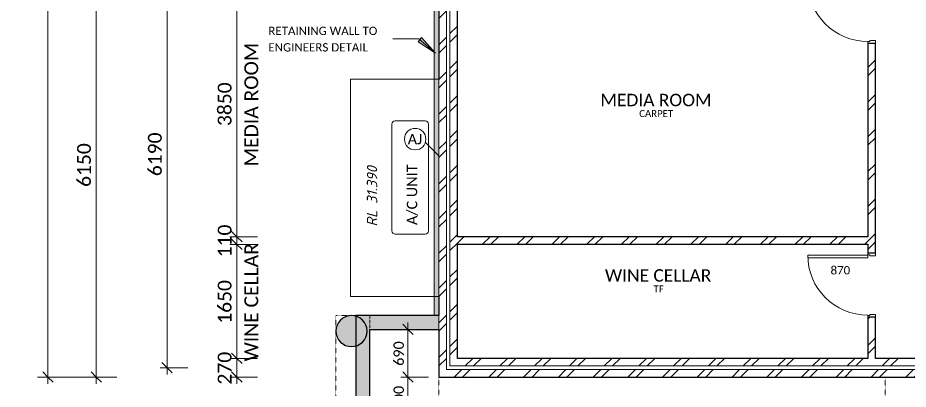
# Model space of a CAD drawing. Header units: millimetres. Extents: x 21880 to 46126, y 2095 to 35083.
# Drawn here: x 21880 to 34770, y 9414 to 14786 of the extents above; entities that cross this region are included whole.
import ezdxf

# ---------------------------------------------------------------- set-up
doc = ezdxf.new("R2010")
doc.units = ezdxf.units.MM
doc.linetypes.add('Dash - Tight', pattern=[4.5, 3, -1.5])
doc.linetypes.add('Dash 2_5mm', pattern=[5, 2.5, -2.5])
for name, color, linetype, lineweight in [('A-ANNO-DIMS', 211, 'Continuous', 9), ('A-ANNO-DIMS-100', 211, 'Continuous', 9), ('A-ANNO-IDEN', 131, 'Continuous', 9), ('A-AREA-IDEN', 2, 'Continuous', 9), ('A-DETL', 90, 'Continuous', 9), ('A-DETL-GENF', 92, 'Continuous', 9), ('A-DETL-THIN', 151, 'Continuous', 9), ('A-DOOR', 31, 'Continuous', 9), ('A-DOOR-FRAM', 31, 'Continuous', 18), ('A-DOOR-IDEN', 31, 'Continuous', 9), ('A-DOOR-OPNG', 31, 'Continuous', 9), ('A-WALL', 113, 'Continuous', 9), ('A-WALL-PATT', 111, 'Continuous', 25), ('G-ANNO-TEXT', 231, 'Continuous', 9), ('Q-SPCQ', 91, 'Continuous', 9)]:
    doc.layers.add(name, color=color, linetype=linetype, lineweight=lineweight)
doc.styles.add('Calibri Light', font='calibril.ttf', dxfattribs={"height": 100})
doc.styles.add('Calibri_1', font='calibri.ttf', dxfattribs={"height": 150})
doc.styles.add('Calibri_2', font='calibri.ttf', dxfattribs={"height": 120})
doc.styles.add('Calibri_3', font='calibri.ttf', dxfattribs={"height": 180})
doc.styles.add('Calibri_4', font='calibri.ttf', dxfattribs={"height": 300})
doc.styles.add('Calibri_5', font='calibri.ttf', dxfattribs={"height": 200})
doc.styles.add('ISOCPEUR_I', font='', dxfattribs={"height": 150})
doc.styles.get('ISOCPEUR_I').set_extended_font_data('ISOCPEUR', italic=True)
doc.dimstyles.new('1_5mm_Calibrii', dxfattribs={"dimscale": 304.8, "dimtxt": 176.602264, "dimasz": 0.492126, "dimexe": 0.328084, "dimexo": 0.0625, "dimgap": 0, "dimtad": 1, "dimdec": 0, "dimzin": 0, "dimdsep": 46, "dimtxsty": 'Calibri_1', "dimblk1": 'OBLIQUE', "dimblk2": 'OBLIQUE', "dimsah": 1, "dimcen": 0.09, "dimdle": 0.328084, "dimazin": 0, "dimtfac": 1, "dimtdec": 4, "dimtix": 1, "dimtmove": 0, "dimatfit": 3, "dimfxl": 0.984252, "dimfxlon": 1, "dimtvp": 1, "dimtolj": 1, "dimtzin": 0, "dimarcsym": 2})
doc.dimstyles.new('2_0mm_Calibrii', dxfattribs={"dimscale": 304.8, "dimtxt": 235.469685, "dimasz": 0.492126, "dimexe": 0.328084, "dimexo": 0.0625, "dimgap": 0, "dimtad": 1, "dimdec": 0, "dimzin": 0, "dimdsep": 46, "dimtxsty": 'Calibri_5', "dimblk1": 'OBLIQUE', "dimblk2": 'OBLIQUE', "dimsah": 1, "dimcen": 0.09, "dimdle": 0.328084, "dimazin": 0, "dimtfac": 1, "dimtdec": 4, "dimtix": 1, "dimtmove": 0, "dimatfit": 3, "dimfxl": 0.984252, "dimfxlon": 1, "dimtvp": 1, "dimtolj": 1, "dimtzin": 0, "dimarcsym": 2})
doc.dimstyles.new('3_0mm_CALIBRI', dxfattribs={"dimscale": 304.8, "dimtxt": 353.204527, "dimasz": 0.492126, "dimexe": 0.492126, "dimexo": 0.0625, "dimgap": 0, "dimtad": 1, "dimdec": 0, "dimzin": 0, "dimdsep": 46, "dimtxsty": 'Calibri_4', "dimblk1": 'OBLIQUE', "dimblk2": 'OBLIQUE', "dimsah": 1, "dimcen": 0.09, "dimdle": 0.328084, "dimazin": 0, "dimtfac": 1, "dimtdec": 4, "dimtix": 1, "dimtmove": 0, "dimatfit": 3, "dimfxl": 1.968504, "dimfxlon": 1, "dimtvp": 1, "dimtolj": 1, "dimtzin": 0, "dimarcsym": 2})
pattern_1 = [(45, (0, 0), (-251.4472, 251.4472), []), (45, (0, 381), (-251.4472, 251.4472), [])]

# ---------------------------------------------------------------- blocks, each defined once
blk = doc.blocks.new('Single - Timber Frame  - 870x2400-2599487-1_ LOWER GROUND FLOOR')
at = {"layer": 'A-DOOR'}
for p, q in [((435, 925), (397, 925)), ((397, 55), (397, 925)), ((435, 55), (435, 925)), ((435, 55), (397, 55))]:
    blk.add_line(p, q, dxfattribs=at)
at = {"layer": 'A-DOOR-FRAM'}
for p, q in [((-465, 55), (-438, 55)), ((-438, 55), (-438, 25)), ((-438, 25), (-423, 25)), ((-423, 25), (-423, -55)), ((423, 25), (438, 25)), ((423, -55), (423, 25)), ((438, 55), (465, 55)), ((438, 25), (438, 55)), ((-423, -55), (-465, -55)), ((465, -55), (423, -55))]:
    blk.add_line(p, q, dxfattribs=at)
at = {"layer": 'A-DOOR-OPNG'}
blk.add_arc((435, 55), 870, 90, 180, dxfattribs=at)
blk = doc.blocks.new('ACTRON UNIT - SRA171C-2646790-1_ LOWER GROUND FLOOR')
at = {"layer": 'Q-SPCQ'}
for p, q in [((-1316, 25), (-1316, -1255)), ((1829, 25), (-1316, 25)), ((1829, -1255), (1829, 25)), ((-416, -625), (-416, -1055)), ((1175, -575), (-366, -575)), ((1225, -1055), (1225, -625)), ((-366, -1105), (1175, -1105)), ((-1316, -1255), (1829, -1255))]:
    blk.add_line(p, q, dxfattribs=at)
for centre, start, end in [((-366, -625), 90, 180), ((1175, -625), 0, 90), ((-366, -1055), 180, 270), ((1175, -1055), 270, 360)]:
    blk.add_arc(centre, 50, start, end, dxfattribs=at)
blk = doc.blocks.new('DIMBLOCK2-1_ LOWER GROUND FLOOR')
at = {"layer": 'A-ANNO-DIMS-100'}
for p, q in [((22316, 28299), (22241, 28374)), ((22316, 9489), (22316, 28399)), ((22316, 28299), (22166, 28299)), ((22316, 28299), (22391, 28224)), ((22316, 28299), (22916, 28299)), ((22316, 9589), (22166, 9589)), ((22316, 9589), (22241, 9664)), ((22316, 9589), (22391, 9514)), ((22316, 9589), (22916, 9589))]:
    blk.add_line(p, q, dxfattribs=at)
at = {"layer": 'A-ANNO-DIMS-100', "color": 0, "insert": (21900, 18336), "char_height": 300, "width": 1459.14, "attachment_point": 1, "rotation": 90, "line_spacing_factor": 1.158048, "style": 'Calibri_4'}
blk.add_mtext('18710', dxfattribs=at)
blk = doc.blocks.new('_Oblique')
at = {"color": 0, "linetype": 'ByBlock', "lineweight": -2}
blk.add_line((-0.5, -0.5), (0.5, 0.5), dxfattribs=at)
blk = doc.blocks.new('DIMBLOCK10-1_ LOWER GROUND FLOOR')
at = {"layer": 'A-ANNO-DIMS-100'}
for p, q in [((23016, 15739), (22916, 15739)), ((23016, 15739), (22941, 15814)), ((23016, 15739), (23016, 9489)), ((23016, 15739), (23091, 15664)), ((23016, 15739), (23316, 15739)), ((23016, 9589), (22916, 9589)), ((23016, 9589), (22941, 9664)), ((23016, 9589), (23091, 9514)), ((23016, 9589), (23316, 9589))]:
    blk.add_line(p, q, dxfattribs=at)
at = {"layer": 'A-ANNO-DIMS-100', "color": 0, "insert": (22738, 12340), "char_height": 200, "width": 778.21, "attachment_point": 1, "rotation": 90, "line_spacing_factor": 1.158048, "style": 'Calibri_5'}
blk.add_mtext('6150', dxfattribs=at)
blk = doc.blocks.new('DIMBLOCK84-1_ LOWER GROUND FLOOR')
at = {"layer": 'A-ANNO-DIMS-100'}
for p, q in [((24041, 15914), (23966, 15989)), ((24041, 15914), (23941, 15914)), ((24041, 9624), (24041, 15914)), ((24041, 15914), (24116, 15839)), ((24041, 15914), (24341, 15914)), ((24041, 9724), (23966, 9799)), ((24041, 9724), (23941, 9724)), ((24041, 9724), (24116, 9649)), ((24041, 9724), (24341, 9724))]:
    blk.add_line(p, q, dxfattribs=at)
at = {"layer": 'A-ANNO-DIMS-100', "color": 0, "insert": (23764, 12495), "char_height": 200, "width": 778.21, "attachment_point": 1, "rotation": 90, "line_spacing_factor": 1.158048, "style": 'Calibri_5'}
blk.add_mtext('6190', dxfattribs=at)
blk = doc.blocks.new('DIMBLOCK100-1_ LOWER GROUND FLOOR')
at = {"layer": 'A-ANNO-DIMS-100'}
for p, q in [((25051, 9859), (24976, 9934)), ((25051, 9859), (24951, 9859)), ((25051, 9489), (25051, 9859)), ((25051, 9859), (25126, 9784)), ((25051, 9859), (25351, 9859)), ((25051, 9589), (24951, 9589)), ((25051, 9589), (24976, 9664)), ((25051, 9589), (25126, 9514)), ((25051, 9589), (25351, 9589))]:
    blk.add_line(p, q, dxfattribs=at)
at = {"layer": 'A-ANNO-DIMS-100', "color": 0, "insert": (24774, 9481), "char_height": 200, "width": 583.66, "attachment_point": 1, "rotation": 90, "line_spacing_factor": 1.158048, "style": 'Calibri_5'}
blk.add_mtext('270', dxfattribs=at)
blk = doc.blocks.new('DIMBLOCK101-1_ LOWER GROUND FLOOR')
at = {"layer": 'A-ANNO-DIMS-100'}
for p, q in [((25051, 11509), (24951, 11509)), ((25051, 11509), (24976, 11584)), ((25051, 9859), (25051, 11509)), ((25051, 11509), (25126, 11434)), ((25051, 11509), (25351, 11509)), ((25051, 9859), (24976, 9934)), ((25051, 9859), (24951, 9859)), ((25051, 9859), (25126, 9784)), ((25051, 9859), (25351, 9859))]:
    blk.add_line(p, q, dxfattribs=at)
at = {"layer": 'A-ANNO-DIMS-100', "color": 0, "char_height": 200, "attachment_point": 1, "rotation": 90, "line_spacing_factor": 1.158048, "style": 'Calibri_5'}
for s, insert, width in [('WINE CELLAR', (25160, 9816), 2084.49), ('1650', (24774, 10360), 778.21)]:
    blk.add_mtext(s, dxfattribs=dict(at, insert=insert, width=width))
blk = doc.blocks.new('DIMBLOCK102-1_ LOWER GROUND FLOOR')
at = {"layer": 'A-ANNO-DIMS-100'}
for p, q in [((25051, 11619), (24951, 11619)), ((25051, 11619), (24976, 11694)), ((25051, 11509), (25051, 11619)), ((25051, 11619), (25126, 11544)), ((25051, 11619), (25351, 11619)), ((25051, 11509), (24951, 11509)), ((25051, 11509), (24976, 11584)), ((25051, 11509), (25126, 11434)), ((25051, 11509), (25351, 11509))]:
    blk.add_line(p, q, dxfattribs=at)
at = {"layer": 'A-ANNO-DIMS-100', "color": 0, "insert": (24774, 11321), "char_height": 200, "width": 583.66, "attachment_point": 1, "rotation": 90, "line_spacing_factor": 1.158048, "style": 'Calibri_5'}
blk.add_mtext('110', dxfattribs=at)
blk = doc.blocks.new('DIMBLOCK103-1_ LOWER GROUND FLOOR')
at = {"layer": 'A-ANNO-DIMS-100'}
for p, q in [((25051, 15469), (24951, 15469)), ((25051, 15469), (24976, 15544)), ((25051, 11619), (25051, 15469)), ((25051, 15469), (25126, 15394)), ((25051, 15469), (25351, 15469)), ((25051, 11619), (24951, 11619)), ((25051, 11619), (24976, 11694)), ((25051, 11619), (25126, 11544)), ((25051, 11619), (25351, 11619))]:
    blk.add_line(p, q, dxfattribs=at)
at = {"layer": 'A-ANNO-DIMS-100', "color": 0, "char_height": 200, "attachment_point": 1, "rotation": 90, "line_spacing_factor": 1.158048, "style": 'Calibri_5'}
for s, insert, width in [('MEDIA ROOM', (25160, 12637), 2177.13), ('3850', (24774, 13220), 778.21)]:
    blk.add_mtext(s, dxfattribs=dict(at, insert=insert, width=width))
blk = doc.blocks.new('DIMBLOCK122-1_ LOWER GROUND FLOOR')
at = {"layer": 'A-ANNO-DIMS-100'}
for p, q in [((27527, 9589), (27427, 9589)), ((27527, 9589), (27452, 9664)), ((27527, 8889), (27527, 9589)), ((27527, 9589), (27602, 9514)), ((27527, 9589), (27827, 9589)), ((27527, 8989), (27452, 9064)), ((27527, 8989), (27227, 8989)), ((27527, 8989), (27602, 8914)), ((27527, 8989), (27627, 8989))]:
    blk.add_line(p, q, dxfattribs=at)
at = {"layer": 'A-ANNO-DIMS-100', "color": 0, "insert": (27319, 9107), "char_height": 150, "width": 437.74, "attachment_point": 1, "rotation": 90, "line_spacing_factor": 1.158048, "style": 'Calibri_1'}
blk.add_mtext('600', dxfattribs=at)
blk = doc.blocks.new('DIMBLOCK123-1_ LOWER GROUND FLOOR')
at = {"layer": 'A-ANNO-DIMS-100'}
for p, q in [((27527, 10279), (27452, 10354)), ((27527, 9589), (27527, 10379)), ((27527, 10279), (27227, 10279)), ((27527, 10279), (27602, 10204)), ((27527, 10279), (27627, 10279)), ((27527, 9589), (27427, 9589)), ((27527, 9589), (27452, 9664)), ((27527, 9589), (27602, 9514)), ((27527, 9589), (27827, 9589))]:
    blk.add_line(p, q, dxfattribs=at)
at = {"layer": 'A-ANNO-DIMS-100', "color": 0, "insert": (27319, 9752), "char_height": 150, "width": 437.74, "attachment_point": 1, "rotation": 90, "line_spacing_factor": 1.158048, "style": 'Calibri_1'}
blk.add_mtext('690', dxfattribs=at)

msp = doc.modelspace()

# ---------------------------------------------------------------- hatches: boundary and pattern name
at = {"layer": 'A-DETL-GENF'}
msp.add_hatch(color=31, dxfattribs=at).paths.add_polyline_path([(27975.4, 10479.5), (27975.4, 15739.5), (30615.4, 15739.5), (30615.4, 17949.5), (27975.4, 17949.5), (27975.4, 28299.5), (27905.4, 28299.5), (27905.4, 17879.5), (30545.4, 17879.5), (30545.4, 15809.5), (27905.4, 15809.5), (27905.4, 10479.5)])
at = {"layer": 'A-WALL'}
msp.add_hatch(color=9, dxfattribs=at).paths.add_polyline_path([(26711, 10029.5), (26761.1, 10035.1), (26808.6, 10051.7), (26851.3, 10078.6), (26886.9, 10114.2), (26913.7, 10156.8), (26930.3, 10204.4), (26936, 10254.5), (26930.3, 10304.5), (26913.7, 10352.1), (26886.9, 10394.7), (26851.3, 10430.4), (26808.6, 10457.2), (26761.1, 10473.8), (26711, 10479.5), (26660.9, 10473.8), (26613.4, 10457.2), (26570.7, 10430.4), (26535.1, 10394.7), (26508.3, 10352.1), (26491.6, 10304.5), (26486, 10254.5), (26491.6, 10204.4), (26508.3, 10156.8), (26535.1, 10114.2), (26570.7, 10078.6), (26613.4, 10051.7), (26660.9, 10035.1)])
at = {"layer": 'A-WALL-PATT', "lineweight": 9}
h = msp.add_hatch(dxfattribs=at)
h.set_pattern_fill('FP_1', color=256, style=0, pattern_type=2)
h.set_pattern_definition(pattern_1)
h.paths.add_polyline_path([(34295.4, 9859.5), (34295.4, 10454.4), (34185.4, 10454.4), (34185.4, 9859.5)])
h.paths.add_polyline_path([(34185.4, 11384.4), (34295.4, 11384.4), (34295.4, 14414.5), (34185.4, 14414.5), (34185.4, 11509.4)])
h.paths.add_polyline_path([(34185.4, 15344.5), (34295.4, 15344.5), (34295.4, 15714.5), (34185.4, 15714.5), (34185.4, 15469.5)])
h.paths.add_polyline_path([(34295.4, 16594.5), (34295.4, 16844.5), (34185.4, 16844.5), (34185.4, 16594.5)])
h = msp.add_hatch(dxfattribs=at)
h.set_pattern_fill('FP_1', color=256, style=0, pattern_type=2)
h.set_pattern_definition(pattern_1)
h.paths.add_polyline_path([(28085.4, 9589.5), (28085.4, 15739.5), (27975.4, 15739.5), (27975.4, 9589.5), (28004.7, 9589.5)])
h = msp.add_hatch(dxfattribs=at)
h.set_pattern_fill('FP_1', color=256, style=0, pattern_type=2)
h.set_pattern_definition(pattern_1)
h.paths.add_polyline_path([(28135.4, 9749.5), (28245.4, 9749.5), (28245.4, 15579.5), (28135.4, 15579.5), (28135.4, 9823.6)])
h = msp.add_hatch(dxfattribs=at)
h.set_pattern_fill('FP_1', color=256, style=0, pattern_type=2)
h.set_pattern_definition(pattern_1)
h.paths.add_polyline_path([(28245.4, 11509.4), (34185.4, 11509.4), (34185.4, 11619.4), (28245.4, 11619.4)])
for points in [[(26775.4, 8989.5), (26975.4, 8989.5), (26975.4, 10479.5), (26775.4, 10479.5), (26775.4, 9823.6)], [(27975.4, 10279.5), (27975.4, 10479.5), (26975.4, 10479.5), (26975.4, 10279.5)]]:
    msp.add_hatch(color=9, dxfattribs=at).paths.add_polyline_path(points)
h = msp.add_hatch(dxfattribs=at)
h.set_pattern_fill('FP_1', color=256, style=0, pattern_type=2)
h.set_pattern_definition(pattern_1)
h.paths.add_polyline_path([(39714.9, 9749.5), (39714.9, 9859.5), (28245.4, 9859.5), (28245.4, 9749.5), (39410.5, 9749.5)])
h = msp.add_hatch(dxfattribs=at)
h.set_pattern_fill('FP_1', color=256, style=0, pattern_type=2)
h.set_pattern_definition(pattern_1)
h.paths.add_polyline_path([(39410.5, 9589.5), (39874.9, 9589.5), (39874.9, 9699.5), (28085.4, 9699.5), (28085.4, 9589.5), (38650.1, 9589.5)])
at = {"layer": 'G-ANNO-TEXT'}
msp.add_hatch(color=7, dxfattribs=at).paths.add_polyline_path([(27928, 14273.2), (27726.6, 14499.1), (27675, 14439.2)])

# ---------------------------------------------------------------- linework, layer by layer
at = {"layer": 'A-DETL', "linetype": 'Dash 2_5mm'}
for p, q in [((27975.4, 15739.5), (27975.4, 7279.5)), ((26486, 10479.5), (27975.4, 10479.5)), ((26486, 8484.7), (26486, 10479.5)), ((34435.4, 9569.5), (34435.4, 7279.5)), ((39985.4, 9589.5), (34455.4, 9589.5))]:
    msp.add_line(p, q, dxfattribs=at)
at = {"layer": 'A-DETL'}
msp.add_line((27975.4, 12789.5), (27780.4, 12984.5), dxfattribs=at)
at = {"layer": 'A-DETL', "linetype": 'Dash - Tight'}
msp.add_line((26975.4, 8989.5), (26975.4, 10479.5), dxfattribs=at)
at = {"layer": 'A-DETL'}
msp.add_circle((27632.6, 13031), 155, dxfattribs=at)
at = {"layer": 'A-DETL-THIN'}
for p, q in [((27905.4, 15809.5), (27905.4, 10479.5)), ((27975.4, 10479.5), (27975.4, 15739.5)), ((27905.4, 10479.5), (27975.4, 10479.5))]:
    msp.add_line(p, q, dxfattribs=at)
at = {"layer": 'A-WALL', "lineweight": 25}
for p, q in [((27975.4, 15739.5), (27975.4, 13900.2)), ((28245.4, 11619.4), (28245.4, 15469.5)), ((34295.4, 14414.5), (34185.4, 14414.5)), ((34185.4, 14414.5), (34185.4, 11619.4)), ((34295.4, 11384.4), (34295.4, 14414.5)), ((34185.4, 11619.4), (28245.4, 11619.4)), ((28245.4, 9859.5), (28245.4, 11509.4)), ((28245.4, 11509.4), (34185.4, 11509.4)), ((34185.4, 11509.4), (34185.4, 11384.4)), ((34185.4, 11384.4), (34295.4, 11384.4)), ((27975.4, 10755.2), (27975.4, 10479.5)), ((26775.4, 10479.5), (26775.4, 8789.5)), ((27975.4, 10479.5), (26775.4, 10479.5)), ((34295.4, 10454.4), (34185.4, 10454.4)), ((34185.4, 10454.4), (34185.4, 9859.5)), ((34295.4, 9859.5), (34295.4, 10454.4)), ((26975.4, 8989.5), (26975.4, 10279.5)), ((26975.4, 10279.5), (27975.4, 10279.5)), ((27975.4, 10279.5), (27975.4, 9589.5)), ((34185.4, 9859.5), (28245.4, 9859.5)), ((35765.4, 9859.5), (34295.4, 9859.5)), ((27975.4, 9589.5), (39984.9, 9589.5))]:
    msp.add_line(p, q, dxfattribs=at)
at = {"layer": 'A-WALL'}
for p, q in [((28085.4, 15629.5), (28085.4, 9699.5)), ((28135.4, 15579.5), (28135.4, 9749.5)), ((27975.4, 10279.5), (27975.4, 10479.5)), ((28085.4, 9699.5), (39874.9, 9699.5)), ((28135.4, 9749.5), (39824.9, 9749.5))]:
    msp.add_line(p, q, dxfattribs=at)
at = {"layer": 'A-WALL', "lineweight": 25}
for start, end in [(0, 180), (180, 0)]:
    msp.add_arc((26711, 10254.5), 225, start, end, dxfattribs=at)
at = {"layer": 'G-ANNO-TEXT', "color": 7}
for p, q in [((27683.4, 14484.1), (27307.3, 14484.1)), ((27726.6, 14499.1), (27675, 14439.2)), ((27675, 14439.2), (27928, 14273.2)), ((27928, 14273.2), (27683.4, 14484.1)), ((27928, 14273.2), (27726.6, 14499.1))]:
    msp.add_line(p, q, dxfattribs=at)

# ---------------------------------------------------------------- block references
at = {"layer": 'A-DOOR', "rotation": 89.9999999999999}
for p in [(34240.4, 14879.5), (34240.4, 10919.4)]:
    msp.add_blockref('Single - Timber Frame  - 870x2400-2599487-1_ LOWER GROUND FLOOR', p, dxfattribs=at)
at = {"layer": 'Q-SPCQ', "rotation": 90.0000000000004}
msp.add_blockref('ACTRON UNIT - SRA171C-2646790-1_ LOWER GROUND FLOOR', (26720.4, 12071), dxfattribs=at)

# ---------------------------------------------------------------- texts
at = {"layer": 'A-ANNO-IDEN', "insert": (27511.9, 11788.8), "char_height": 150, "width": 1106.329, "attachment_point": 1, "rotation": 90, "style": 'Calibri_1'}
msp.add_mtext('A/C UNIT', dxfattribs=at)
at = {"layer": 'A-AREA-IDEN', "attachment_point": 1}
for s, insert, char_height, width, style in [('MEDIA ROOM', (30313.9, 13687), 180, 1972.151, 'Calibri_3'), ('CARPET', (30876.4, 13451.6), 100, 609.282, 'Calibri Light'), ('WINE CELLAR', (30379.9, 11149.7), 180, 1891.982, 'Calibri_3'), ('TF', (31084.4, 10914.4), 100, 184.388, 'Calibri Light')]:
    msp.add_mtext(s, dxfattribs=dict(at, insert=insert, char_height=char_height, width=width, style=style))
at = {"layer": 'A-DOOR-IDEN', "insert": (33645.6, 11194.2), "char_height": 120, "width": 360.759, "attachment_point": 1, "style": 'Calibri_2'}
msp.add_mtext('870', dxfattribs=at)
at = {"layer": 'G-ANNO-TEXT', "color": 7, "char_height": 120, "attachment_point": 1, "style": 'Calibri_2'}
for s, insert, width in [('RETAINING WALL TO ', (25507.5, 14656.9), 2020.253), ('ENGINEERS DETAIL', (25507.5, 14418.8), 1787.763)]:
    msp.add_mtext(s, dxfattribs=dict(at, insert=insert, width=width))
at = {"layer": 'G-ANNO-TEXT', "color": 140, "insert": (27524.9, 13107.1), "char_height": 150, "width": 264.557, "attachment_point": 1, "style": 'Calibri_1'}
msp.add_mtext('AJ', dxfattribs=at)
at = {"layer": 'G-ANNO-TEXT', "color": 7, "insert": (26933.4, 11767.3), "char_height": 150, "width": 1042.194, "attachment_point": 1, "rotation": 90, "style": 'ISOCPEUR_I'}
msp.add_mtext('RL 31.390', dxfattribs=at)

# ---------------------------------------------------------------- dimensions: what is measured, and where the dimension line sits
at = {"layer": 'A-ANNO-DIMS'}
for base, p1, p2, dimstyle, override, picture, middle in [((22315.6, 28299.5), (22915.6, 9589.5), (22915.6, 28299.5), '3_0mm_CALIBRI', {"dimpost": '<>', "dimfxl": 18709.999999}, 'DIMBLOCK2-1_ LOWER GROUND FLOOR', (22161.9, 18944.5)), ((24041.3, 15914.5), (24341.3, 9724.5), (24341.3, 15914.5), '2_0mm_Calibrii', {"dimpost": '<>', "dimfxl": 6190.000001}, 'DIMBLOCK84-1_ LOWER GROUND FLOOR', (23938.8, 12819.5)), ((23015.6, 9589.5), (23315.6, 15739.5), (23315.6, 9589.5), '2_0mm_Calibrii', {"dimpost": '<>', "dimfxl": 6150}, 'DIMBLOCK10-1_ LOWER GROUND FLOOR', (22913.1, 12664.5)), ((25051.3, 11619.4), (25351.3, 11509.4), (25351.3, 11619.4), '2_0mm_Calibrii', {"dimpost": '<>', "dimfxl": 110}, 'DIMBLOCK102-1_ LOWER GROUND FLOOR', (24948.8, 11564.4)), ((27526.9, 10279.5), (27826.9, 9589.5), (27226.9, 10279.5), '1_5mm_Calibrii', {"dimpost": '<>', "dimfxl": 914.385039}, 'DIMBLOCK123-1_ LOWER GROUND FLOOR', (27450.1, 9934.5)), ((25051.3, 9859.5), (25351.3, 9589.5), (25351.3, 9859.5), '2_0mm_Calibrii', {"dimpost": '<>', "dimfxl": 270}, 'DIMBLOCK100-1_ LOWER GROUND FLOOR', (24948.8, 9724.5)), ((27526.9, 9589.5), (27226.9, 8989.5), (27826.9, 9589.5), '1_5mm_Calibrii', {"dimpost": '<>', "dimfxl": 848.528137}, 'DIMBLOCK122-1_ LOWER GROUND FLOOR', (27450.1, 9289.5))]:
    dim = msp.add_linear_dim(base=base, p1=p1, p2=p2, angle=90, dimstyle=dimstyle, override=override, dxfattribs=at)
    dim.commit()
    dim.dimension.update_dxf_attribs({"geometry": picture, "text_midpoint": middle})
for base, p1, p2, text, override, picture, middle in [((25051.3, 15469.5), (25351.3, 11619.4), (25351.3, 15469.5), '<>\\XMEDIA ROOM', {"dimpost": '<>', "dimfxl": 3850.031561}, 'DIMBLOCK103-1_ LOWER GROUND FLOOR', (25051.3, 13544.4)), ((25051.3, 11509.4), (25351.3, 9859.5), (25351.3, 11509.4), '<>\\XWINE CELLAR', {"dimpost": '<>', "dimfxl": 1649.968439}, 'DIMBLOCK101-1_ LOWER GROUND FLOOR', (25051.3, 10684.4))]:
    dim = msp.add_linear_dim(base=base, p1=p1, p2=p2, angle=90, text=text, dimstyle='2_0mm_Calibrii', override=override, dxfattribs=at)
    dim.commit()
    dim.dimension.update_dxf_attribs({"geometry": picture, "text_midpoint": middle})

doc.saveas('drawing.dxf')
